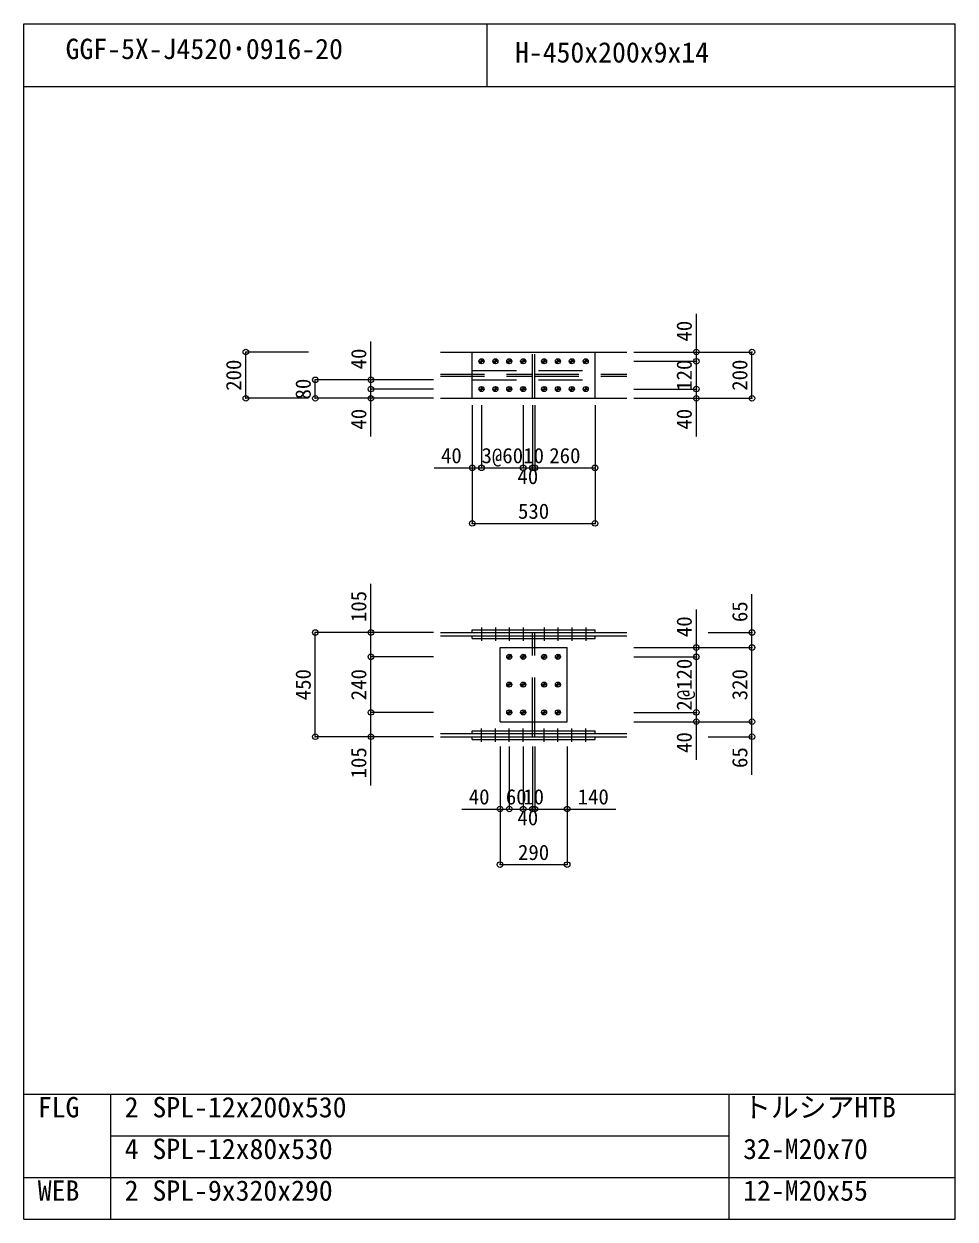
# Model space of a CAD drawing. Units: millimetres, scale not verified. Extents: x -8310 to 8310, y -4800 to 5700.
# Drawn here: x -8310 to -4290, y -4800 to 360 of the extents above; entities that cross this region are included whole.
import ezdxf
from ezdxf.enums import TextEntityAlignment as Align

# ---------------------------------------------------------------- set-up
doc = ezdxf.new("R2010")
doc.units = ezdxf.units.MM
doc.header["$LTSCALE"] = 30
doc.header["$PDMODE"] = 32
doc.header["$PDSIZE"] = 24
doc.linetypes.add('USER2', pattern=[9.525, 6.35, -3.175])
doc.layers.add('0-0', color=7, linetype='Continuous')
doc.layers.add('0-2', color=7, linetype='Continuous')
for name, color, linetype, lineweight in [('0-1', 7, 'Continuous', 18), ('0-5', 7, 'Continuous', 18), ('0-6', 7, 'USER2', 18), ('0-8', 7, 'Continuous', 18), ('0-9', 7, 'Continuous', 18), ('0-A', 7, 'Continuous', 18), ('0-B', 7, 'Continuous', 18)]:
    doc.layers.add(name, color=color, linetype=linetype, lineweight=lineweight)
doc.styles.add('ＭＳ ゴシック', font='')
doc.styles.get('ＭＳ ゴシック').set_extended_font_data('MS Gothic')

msp = doc.modelspace()

# ---------------------------------------------------------------- linework, layer by layer
at = {"layer": '0-0'}
for p in [(-7352, -1056.5), (-5407, -1056.5), (-5167, -1056.5), (-5407, -1096.5), (-7052, -1176.5), (-6812, -1176.5), (-6812, -1216.5), (-5407, -1216.5), (-7352, -1256.5), (-7052, -1256.5), (-6812, -1256.5), (-5407, -1256.5), (-5167, -1256.5), (-6374.5, -1556.5), (-6334.5, -1556.5), (-6154.5, -1556.5), (-6114.5, -1556.5), (-6104.5, -1556.5), (-5844.5, -1556.5), (-6374.5, -1796.5), (-5844.5, -1796.5), (-7052, -2267.5), (-6812, -2267.5), (-5167, -2267.5), (-5407, -2332.5), (-5167, -2332.5), (-6812, -2372.5), (-5407, -2372.5), (-6812, -2612.5), (-5407, -2612.5), (-5407, -2652.5), (-5167, -2652.5), (-7052, -2717.5), (-6812, -2717.5), (-5167, -2717.5), (-6254.5, -3029.5), (-6214.5, -3029.5), (-6154.5, -3029.5), (-6114.5, -3029.5), (-6104.5, -3029.5), (-5964.5, -3029.5), (-6254.5, -3269.5), (-5964.5, -3269.5)]:
    msp.add_point(p, dxfattribs=at)
at = {"layer": '0-1'}
for p, q in [((-8310, -4800), (-8310, 360)), ((-8310, 360), (-4290, 360)), ((-6310, 90), (-6310, 360)), ((-4290, -4800), (-4290, 360)), ((-8310, 90), (-4290, 90)), ((-8310, -4260), (-4290, -4260)), ((-7935, -4800), (-7935, -4260)), ((-5265, -4800), (-5265, -4260)), ((-7935, -4440), (-5265, -4440)), ((-8310, -4620), (-4290, -4620)), ((-8310, -4800), (-4290, -4800))]:
    msp.add_line(p, q, dxfattribs=at)
at = {"layer": '0-5'}
for p, q in [((-6512, -1056.5), (-6114.5, -1056.5)), ((-6374.5, -1056.5), (-5844.5, -1056.5)), ((-6374.5, -1256.5), (-6374.5, -1056.5)), ((-6104.5, -1056.5), (-5707, -1056.5)), ((-6512, -1256.5), (-6114.5, -1256.5)), ((-6104.5, -1256.5), (-5707, -1256.5)), ((-6512, -2267.5), (-6114.5, -2267.5)), ((-6374.5, -2255.5), (-5844.5, -2255.5)), ((-6374.5, -2267.5), (-6374.5, -2255.5)), ((-6104.5, -2267.5), (-5707, -2267.5)), ((-6104.5, -2281.5), (-6104.5, -2267.5)), ((-6374.5, -2281.5), (-5844.5, -2281.5)), ((-6374.5, -2293.5), (-6374.5, -2281.5)), ((-6114.5, -2332.5), (-6114.5, -2293.5)), ((-6104.5, -2281.5), (-5707, -2281.5)), ((-6104.5, -2332.5), (-6104.5, -2293.5)), ((-6254.5, -2332.5), (-5964.5, -2332.5)), ((-6254.5, -2652.5), (-6254.5, -2332.5)), ((-6114.5, -2691.5), (-6114.5, -2652.5)), ((-6104.5, -2691.5), (-6104.5, -2652.5)), ((-6512, -2703.5), (-6114.5, -2703.5)), ((-6374.5, -2691.5), (-6114.5, -2691.5)), ((-6374.5, -2703.5), (-6374.5, -2691.5)), ((-6374.5, -2703.5), (-6114.5, -2703.5)), ((-6374.5, -2717.5), (-6114.5, -2717.5)), ((-6374.5, -2729.5), (-6374.5, -2717.5)), ((-6374.5, -2729.5), (-6114.5, -2729.5)), ((-6114.5, -2691.5), (-5844.5, -2691.5)), ((-6114.5, -2703.5), (-5844.5, -2703.5)), ((-6114.5, -2717.5), (-5844.5, -2717.5)), ((-6114.5, -2729.5), (-5844.5, -2729.5)), ((-6104.5, -2717.5), (-5707, -2717.5)), ((-5844.5, -2703.5), (-5844.5, -2691.5)), ((-5844.5, -2729.5), (-5844.5, -2717.5))]:
    msp.add_line(p, q, dxfattribs=at)
for points in [[(-6374.5, -1256.5), (-5844.5, -1256.5), (-5844.5, -1056.5)], [(-6512, -2281.5), (-6114.5, -2281.5), (-6114.5, -2267.5)], [(-6374.5, -2267.5), (-5844.5, -2267.5), (-5844.5, -2255.5)], [(-6374.5, -2293.5), (-5844.5, -2293.5), (-5844.5, -2281.5)], [(-6254.5, -2652.5), (-5964.5, -2652.5), (-5964.5, -2332.5)], [(-6512, -2717.5), (-6114.5, -2717.5), (-6114.5, -2703.5)], [(-6104.5, -2717.5), (-6104.5, -2703.5), (-5707, -2703.5)]]:
    msp.add_lwpolyline(points, dxfattribs=at)
at = {"layer": '0-6'}
for p, q in [((-6374.5, -1056.5), (-5844.5, -1056.5)), ((-6114.5, -1256.5), (-6114.5, -1056.5)), ((-6104.5, -1256.5), (-6104.5, -1056.5)), ((-6512, -1152), (-6114.5, -1152)), ((-6512, -1161), (-6114.5, -1161)), ((-6374.5, -1136.5), (-5844.5, -1136.5)), ((-6374.5, -1176.5), (-5844.5, -1176.5)), ((-6104.5, -1152), (-5707, -1152)), ((-6104.5, -1161), (-5707, -1161)), ((-6374.5, -1256.5), (-5844.5, -1256.5)), ((-6114.5, -2293.5), (-6114.5, -2281.5)), ((-6104.5, -2293.5), (-6104.5, -2281.5)), ((-6114.5, -2652.5), (-6114.5, -2332.5)), ((-6104.5, -2652.5), (-6104.5, -2332.5)), ((-6114.5, -2703.5), (-6114.5, -2691.5)), ((-6104.5, -2703.5), (-6104.5, -2691.5))]:
    msp.add_line(p, q, dxfattribs=at)
at = {"layer": '0-8'}
for p, q in [((-6345.5, -1096.5), (-6323.5, -1096.5)), ((-6343.84, -1105.84), (-6325.17, -1087.17)), ((-6334.5, -1107.5), (-6334.5, -1085.5)), ((-6285.5, -1096.5), (-6263.5, -1096.5)), ((-6283.84, -1105.84), (-6265.17, -1087.17)), ((-6274.5, -1107.5), (-6274.5, -1085.5)), ((-6225.5, -1096.5), (-6203.5, -1096.5)), ((-6223.84, -1105.84), (-6205.17, -1087.17)), ((-6214.5, -1107.5), (-6214.5, -1085.5)), ((-6165.5, -1096.5), (-6143.5, -1096.5)), ((-6163.84, -1105.84), (-6145.17, -1087.17)), ((-6154.5, -1107.5), (-6154.5, -1085.5)), ((-6075.5, -1096.5), (-6053.5, -1096.5)), ((-6073.84, -1105.84), (-6055.17, -1087.17)), ((-6064.5, -1107.5), (-6064.5, -1085.5)), ((-6015.5, -1096.5), (-5993.5, -1096.5)), ((-6013.84, -1105.84), (-5995.17, -1087.17)), ((-6004.5, -1107.5), (-6004.5, -1085.5)), ((-5955.5, -1096.5), (-5933.5, -1096.5)), ((-5953.84, -1105.84), (-5935.17, -1087.17)), ((-5944.5, -1107.5), (-5944.5, -1085.5)), ((-5895.5, -1096.5), (-5873.5, -1096.5)), ((-5893.84, -1105.84), (-5875.17, -1087.17)), ((-5884.5, -1107.5), (-5884.5, -1085.5)), ((-6345.5, -1216.5), (-6323.5, -1216.5)), ((-6343.84, -1225.84), (-6325.17, -1207.17)), ((-6334.5, -1227.5), (-6334.5, -1205.5)), ((-6285.5, -1216.5), (-6263.5, -1216.5)), ((-6283.84, -1225.84), (-6265.17, -1207.17)), ((-6274.5, -1227.5), (-6274.5, -1205.5)), ((-6225.5, -1216.5), (-6203.5, -1216.5)), ((-6223.84, -1225.84), (-6205.17, -1207.17)), ((-6214.5, -1227.5), (-6214.5, -1205.5)), ((-6165.5, -1216.5), (-6143.5, -1216.5)), ((-6163.84, -1225.84), (-6145.17, -1207.17)), ((-6154.5, -1227.5), (-6154.5, -1205.5)), ((-6075.5, -1216.5), (-6053.5, -1216.5)), ((-6073.84, -1225.84), (-6055.17, -1207.17)), ((-6064.5, -1227.5), (-6064.5, -1205.5)), ((-6015.5, -1216.5), (-5993.5, -1216.5)), ((-6013.84, -1225.84), (-5995.17, -1207.17)), ((-6004.5, -1227.5), (-6004.5, -1205.5)), ((-5955.5, -1216.5), (-5933.5, -1216.5)), ((-5953.84, -1225.84), (-5935.17, -1207.17)), ((-5944.5, -1227.5), (-5944.5, -1205.5)), ((-5895.5, -1216.5), (-5873.5, -1216.5)), ((-5893.84, -1225.84), (-5875.17, -1207.17)), ((-5884.5, -1227.5), (-5884.5, -1205.5)), ((-6225.5, -2372.5), (-6203.5, -2372.5)), ((-6223.84, -2381.84), (-6205.17, -2363.17)), ((-6214.5, -2383.5), (-6214.5, -2361.5)), ((-6165.5, -2372.5), (-6143.5, -2372.5)), ((-6163.84, -2381.84), (-6145.17, -2363.17)), ((-6154.5, -2383.5), (-6154.5, -2361.5)), ((-6075.5, -2372.5), (-6053.5, -2372.5)), ((-6073.84, -2381.84), (-6055.17, -2363.17)), ((-6064.5, -2383.5), (-6064.5, -2361.5)), ((-6015.5, -2372.5), (-5993.5, -2372.5)), ((-6013.84, -2381.84), (-5995.17, -2363.17)), ((-6004.5, -2383.5), (-6004.5, -2361.5)), ((-6225.5, -2492.5), (-6203.5, -2492.5)), ((-6223.84, -2501.84), (-6205.17, -2483.17)), ((-6214.5, -2503.5), (-6214.5, -2481.5)), ((-6165.5, -2492.5), (-6143.5, -2492.5)), ((-6163.84, -2501.84), (-6145.17, -2483.17)), ((-6154.5, -2503.5), (-6154.5, -2481.5)), ((-6075.5, -2492.5), (-6053.5, -2492.5)), ((-6073.84, -2501.84), (-6055.17, -2483.17)), ((-6064.5, -2503.5), (-6064.5, -2481.5)), ((-6015.5, -2492.5), (-5993.5, -2492.5)), ((-6013.84, -2501.84), (-5995.17, -2483.17)), ((-6004.5, -2503.5), (-6004.5, -2481.5)), ((-6225.5, -2612.5), (-6203.5, -2612.5)), ((-6223.84, -2621.84), (-6205.17, -2603.17)), ((-6214.5, -2623.5), (-6214.5, -2601.5)), ((-6165.5, -2612.5), (-6143.5, -2612.5)), ((-6163.84, -2621.84), (-6145.17, -2603.17)), ((-6154.5, -2623.5), (-6154.5, -2601.5)), ((-6075.5, -2612.5), (-6053.5, -2612.5)), ((-6073.84, -2621.84), (-6055.17, -2603.17)), ((-6064.5, -2623.5), (-6064.5, -2601.5)), ((-6015.5, -2612.5), (-5993.5, -2612.5)), ((-6013.84, -2621.84), (-5995.17, -2603.17)), ((-6004.5, -2623.5), (-6004.5, -2601.5))]:
    msp.add_line(p, q, dxfattribs=at)
at = {"layer": '0-9'}
for p, q in [((-6334.5, -2245.5), (-6334.5, -2303.5)), ((-6274.5, -2245.5), (-6274.5, -2303.5)), ((-6214.5, -2245.5), (-6214.5, -2303.5)), ((-6154.5, -2245.5), (-6154.5, -2303.5)), ((-6064.5, -2245.5), (-6064.5, -2303.5)), ((-6004.5, -2245.5), (-6004.5, -2303.5)), ((-5944.5, -2245.5), (-5944.5, -2303.5)), ((-5884.5, -2245.5), (-5884.5, -2303.5)), ((-6334.5, -2739.5), (-6334.5, -2681.5)), ((-6274.5, -2739.5), (-6274.5, -2681.5)), ((-6214.5, -2739.5), (-6214.5, -2681.5)), ((-6154.5, -2739.5), (-6154.5, -2681.5)), ((-6064.5, -2739.5), (-6064.5, -2681.5)), ((-6004.5, -2739.5), (-6004.5, -2681.5)), ((-5944.5, -2739.5), (-5944.5, -2681.5)), ((-5884.5, -2739.5), (-5884.5, -2681.5))]:
    msp.add_line(p, q, dxfattribs=at)
at = {"layer": '0-A'}
for p, q in [((-7082, -1056.5), (-7352, -1056.5)), ((-5677, -1056.5), (-5407, -1056.5)), ((-5677, -1056.5), (-5167, -1056.5)), ((-5677, -1096.5), (-5407, -1096.5)), ((-6542, -1176.5), (-7052, -1176.5)), ((-6542, -1176.5), (-6812, -1176.5)), ((-6542, -1216.5), (-6812, -1216.5)), ((-6812, -1421.5), (-6812, -1216.5)), ((-5677, -1216.5), (-5407, -1216.5)), ((-5407, -1421.5), (-5407, -1216.5)), ((-6542, -1256.5), (-6812, -1256.5)), ((-6374.5, -1286.5), (-6374.5, -1556.5)), ((-6374.5, -1286.5), (-6374.5, -1796.5)), ((-6334.5, -1286.5), (-6334.5, -1556.5)), ((-6334.5, -1286.5), (-6334.5, -1556.5)), ((-6154.5, -1286.5), (-6154.5, -1556.5)), ((-6154.5, -1286.5), (-6154.5, -1556.5)), ((-6114.5, -1286.5), (-6114.5, -1556.5)), ((-6114.5, -1286.5), (-6114.5, -1556.5)), ((-6104.5, -1286.5), (-6104.5, -1556.5)), ((-6104.5, -1286.5), (-6104.5, -1556.5)), ((-5844.5, -1286.5), (-5844.5, -1556.5)), ((-5844.5, -1286.5), (-5844.5, -1796.5)), ((-5677, -1256.5), (-5407, -1256.5)), ((-6539.5, -1556.5), (-6334.5, -1556.5)), ((-6334.5, -1556.5), (-6154.5, -1556.5)), ((-6154.5, -1556.5), (-6114.5, -1556.5)), ((-6114.5, -1556.5), (-6104.5, -1556.5)), ((-6104.5, -1556.5), (-5844.5, -1556.5)), ((-6374.5, -1796.5), (-5844.5, -1796.5)), ((-6542, -2267.5), (-7052, -2267.5)), ((-6542, -2267.5), (-6812, -2267.5)), ((-5355.68, -2267.5), (-5167, -2267.5)), ((-6542, -2372.5), (-6812, -2372.5)), ((-5677, -2332.5), (-5407, -2332.5)), ((-5677, -2332.5), (-5167, -2332.5)), ((-5677, -2372.5), (-5407, -2372.5)), ((-6542, -2612.5), (-6812, -2612.5)), ((-6812, -2927.5), (-6812, -2612.5)), ((-5677, -2612.5), (-5407, -2612.5)), ((-5407, -2817.5), (-5407, -2612.5)), ((-5677, -2652.5), (-5407, -2652.5)), ((-5677, -2652.5), (-5167, -2652.5)), ((-5167, -2882.5), (-5167, -2652.5)), ((-6542, -2717.5), (-6812, -2717.5)), ((-5355.68, -2717.5), (-5167, -2717.5)), ((-6254.5, -2759.5), (-6254.5, -3029.5)), ((-6254.5, -2759.5), (-6254.5, -3269.5)), ((-6214.5, -2759.5), (-6214.5, -3029.5)), ((-6214.5, -2759.5), (-6214.5, -3029.5)), ((-6154.5, -2759.5), (-6154.5, -3029.5)), ((-6154.5, -2759.5), (-6154.5, -3029.5)), ((-6114.5, -2759.5), (-6114.5, -3029.5)), ((-6114.5, -2759.5), (-6114.5, -3029.5)), ((-6104.5, -2759.5), (-6104.5, -3029.5)), ((-6104.5, -2759.5), (-6104.5, -3029.5)), ((-5964.5, -2759.5), (-5964.5, -3029.5)), ((-5964.5, -2759.5), (-5964.5, -3269.5)), ((-6419.5, -3029.5), (-6214.5, -3029.5)), ((-6214.5, -3029.5), (-6154.5, -3029.5)), ((-6154.5, -3029.5), (-6114.5, -3029.5)), ((-6114.5, -3029.5), (-6104.5, -3029.5)), ((-6104.5, -3029.5), (-5754.5, -3029.5)), ((-6254.5, -3269.5), (-5964.5, -3269.5))]:
    msp.add_line(p, q, dxfattribs=at)
for points in [[(-5677, -1096.5), (-5407, -1096.5), (-5407, -891.5)], [(-6542, -1216.5), (-6812, -1216.5), (-6812, -1011.5)], [(-7082, -1256.5), (-7352, -1256.5), (-7352, -1056.5)], [(-5677, -1256.5), (-5167, -1256.5), (-5167, -1056.5)], [(-5677, -1216.5), (-5407, -1216.5), (-5407, -1096.5)], [(-6542, -1256.5), (-7052, -1256.5), (-7052, -1176.5)], [(-6542, -2372.5), (-6812, -2372.5), (-6812, -2057.5)], [(-5677, -2332.5), (-5167, -2332.5), (-5167, -2102.5)], [(-5677, -2372.5), (-5407, -2372.5), (-5407, -2167.5)], [(-6542, -2717.5), (-7052, -2717.5), (-7052, -2267.5)], [(-6542, -2612.5), (-6812, -2612.5), (-6812, -2372.5)], [(-5677, -2652.5), (-5167, -2652.5), (-5167, -2332.5)], [(-5677, -2612.5), (-5407, -2612.5), (-5407, -2372.5)]]:
    msp.add_lwpolyline(points, dxfattribs=at)
at = {"layer": '0-B'}
for centre in [(-6334.5, -1096.5), (-6274.5, -1096.5), (-6214.5, -1096.5), (-6154.5, -1096.5), (-6064.5, -1096.5), (-6004.5, -1096.5), (-5944.5, -1096.5), (-5884.5, -1096.5), (-6334.5, -1216.5), (-6274.5, -1216.5), (-6214.5, -1216.5), (-6154.5, -1216.5), (-6064.5, -1216.5), (-6004.5, -1216.5), (-5944.5, -1216.5), (-5884.5, -1216.5), (-6214.5, -2372.5), (-6154.5, -2372.5), (-6064.5, -2372.5), (-6004.5, -2372.5), (-6214.5, -2492.5), (-6154.5, -2492.5), (-6064.5, -2492.5), (-6004.5, -2492.5), (-6214.5, -2612.5), (-6154.5, -2612.5), (-6064.5, -2612.5), (-6004.5, -2612.5)]:
    msp.add_circle(centre, 11, dxfattribs=at)

# ---------------------------------------------------------------- texts
at = {"layer": '0-2', "style": 'ＭＳ ゴシック'}
for s, p in [('GGF-5X-J4520･0916-20', (-8130, 181.8)), ('H-450x200x9x14', (-6190, 166.8)), ('FLG', (-8250, -4387.2)), ('2', (-7875, -4387.2)), ('SPL-12x200x530', (-7755, -4387.2)), ('トルシアHTB', (-5205, -4387.2)), ('4', (-7875, -4567.2)), ('SPL-12x80x530', (-7755, -4567.2)), ('32-M20x70', (-5205, -4567.2)), ('WEB', (-8250, -4747.2)), ('2', (-7875, -4747.2)), ('SPL-9x320x290', (-7755, -4747.2)), ('12-M20x55', (-5205, -4747.2))]:
    msp.add_text(s, height=87.98, dxfattribs=at).set_placement(p, align=Align.BOTTOM_LEFT)
at = {"layer": '0-A', "style": 'ＭＳ ゴシック'}
for s, p in [('40', (-5407, -1011.5)), ('40', (-6812, -1131.5)), ('200', (-7352, -1224)), ('120', (-5407, -1224)), ('200', (-5167, -1224)), ('80', (-7052, -1261.5)), ('40', (-6812, -1391.5)), ('40', (-5407, -1391.5)), ('105', (-6812, -2222.5)), ('65', (-5167, -2222.5)), ('40', (-5407, -2287.5)), ('2@120', (-5407, -2605)), ('450', (-7052, -2560)), ('240', (-6812, -2560)), ('320', (-5167, -2560)), ('40', (-5407, -2787.5)), ('105', (-6812, -2897.5)), ('65', (-5167, -2852.5))]:
    msp.add_text(s, height=65.98, rotation=90, dxfattribs=at).set_placement(p, align=Align.BOTTOM_LEFT)
for s, p in [('40', (-6509.5, -1556.5)), ('3@60', (-6334.5, -1556.5)), ('10', (-6154.5, -1556.5)), ('260', (-6042, -1556.5)), ('40', (-6179.5, -1646.5)), ('530', (-6177, -1796.5)), ('40', (-6389.5, -3029.5)), ('60', (-6229.5, -3029.5)), ('10', (-6154.5, -3029.5)), ('140', (-5919.5, -3029.5)), ('40', (-6179.5, -3119.5)), ('290', (-6177, -3269.5))]:
    msp.add_text(s, height=65.98, dxfattribs=at).set_placement(p, align=Align.BOTTOM_LEFT)

doc.saveas('drawing.dxf')
